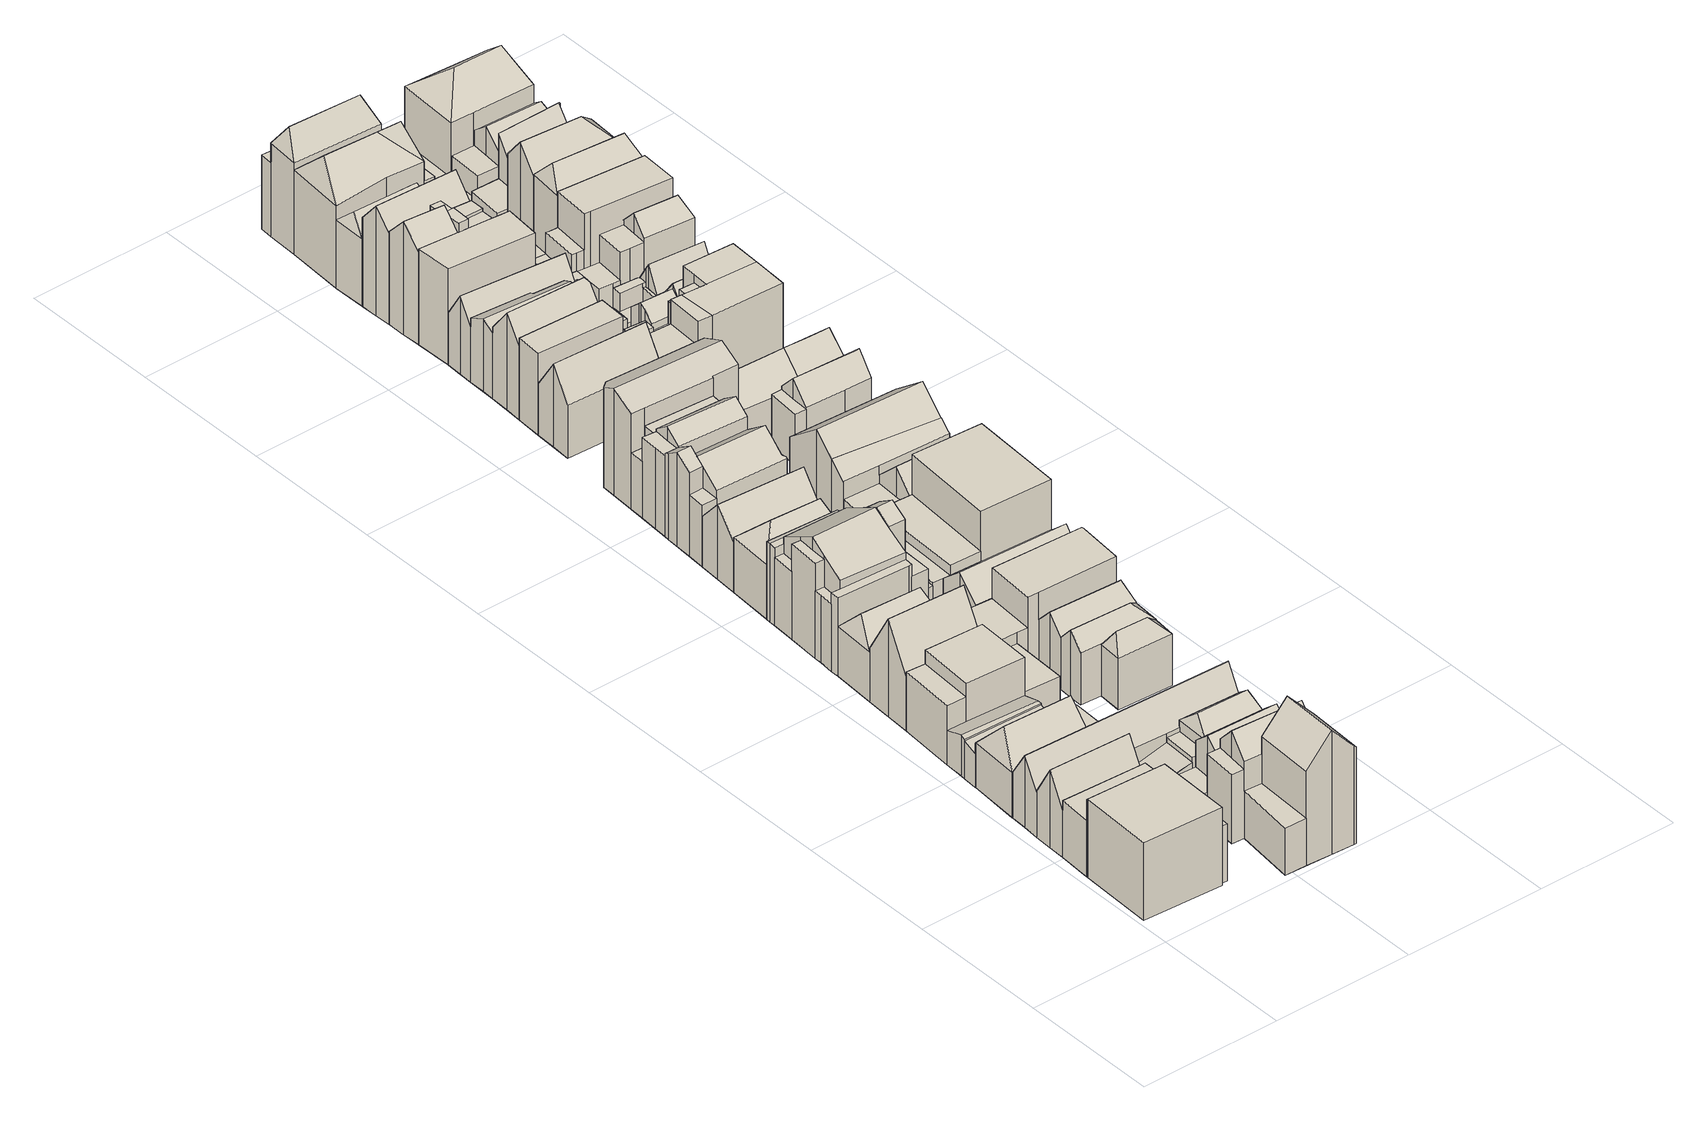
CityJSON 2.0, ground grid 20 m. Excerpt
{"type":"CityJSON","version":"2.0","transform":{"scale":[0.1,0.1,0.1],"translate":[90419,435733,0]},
"CityObjects":{
"building1":{"type":"Building","attributes":{"TerrainHeight":1.64,"bron_tex":"UltraCAM-X 10cm juni 2008","voll_tex":"complete","bron_geo":"Lidar 15-30 punten - nov. 2008","status":"1"},"geometry":[{"type":"MultiSurface","lod":"2","boundaries":[[[0,1,2,3,4]],[[5,6,7,8,9]],[[0,4,5,9]],[[4,3,10,11]],[[3,2,12,13]],[[2,1,14,15]],[[1,0,9,8]]]}]},
"building2":{"type":"Building","attributes":{"TerrainHeight":1.59,"bron_tex":"UltraCAM-X 10cm juni 2008","voll_tex":"complete","bron_geo":"Lidar 15-30 punten - nov. 2008","status":"1"},"geometry":[{"type":"MultiSurface","lod":"2","boundaries":[[[16,17,18,19,20,21]],[[22,23,24,1,25]],[[14,26,27,28,29,30,15]],[[9,8,7,31,32,33,34,35,36,37,38,39,40]],[[25,1,8,41]],[[1,24,26,14]],[[24,23,36,35]],[[23,22,37,36]],[[15,42,12]],[[27,26,35,34]],[[16,21,40,39]],[[21,20,9,40]],[[20,19,41,9]],[[19,18,22,25]],[[18,17,38,37]],[[17,16,39,38]]]}]},
"building3":{"type":"Building","attributes":{"TerrainHeight":1.79,"bron_tex":"UltraCAM-X 10cm juni 2008","voll_tex":"complete","bron_geo":"Lidar 15-30 punten - nov. 2008","status":"1"},"geometry":[{"type":"MultiSurface","lod":"2","boundaries":[[[43,44,45,46]],[[47,48,49,50]],[[51,52,53,54,55]],[[56,52,51]],[[56,57,53,52]],[[58,59,60,61,62,63,64]],[[43,46,62,65]],[[45,44,64,63]],[[50,49,58,64]],[[49,48,59,58]],[[48,47,66,59]],[[51,55,65,61]],[[55,54,44,43]],[[54,53,67,50]],[[56,51,61,60]],[[53,57,47,67]],[[57,56,60,66]]]}]},
"building4":{"type":"Building","attributes":{"TerrainHeight":1.6,"bron_tex":"UltraCAM-X 10cm juni 2008","voll_tex":"complete","bron_geo":"Lidar 15-30 punten - nov. 2008","status":"1"},"geometry":[{"type":"MultiSurface","lod":"2","boundaries":[[[13,12,68,69,70]],[[6,71,72,31,7]],[[68,42,30]]]}]},
"building5":{"type":"Building","attributes":{"TerrainHeight":1.63,"bron_tex":"UltraCAM-X 10cm juni 2008","voll_tex":"complete","bron_geo":"Lidar 15-30 punten - nov. 2008","status":"1"},"geometry":[{"type":"MultiSurface","lod":"2","boundaries":[[[73,74,75,76,56,77]],[[78,79,80,81,74,73]],[[11,10,82,83]],[[83,82,84,85]],[[59,86,87,72,71,6,5,88,60]],[[73,77,88,89]],[[77,56,60,88]],[[56,76,59,60]],[[76,75,86,59]],[[75,74,90,86]],[[78,73,89,91]],[[74,81,87,90]],[[81,80,72,87]],[[80,79,70,69]],[[11,83,92,5]],[[82,10,13,93]],[[83,85,91,92]],[[85,84,79,78]],[[84,82,93,70]]]}]},
"building6":{"type":"Building","attributes":{"TerrainHeight":1.63,"bron_tex":"UltraCAM-X 10cm juni 2008","voll_tex":"complete","bron_geo":"Lidar 15-30 punten - nov. 2008","status":"1"},"geometry":[{"type":"MultiSurface","lod":"2","boundaries":[[[94,95,96,97,98]],[[99,100,95,94]],[[101,102,103,104,105]],[[106,107,108,109]],[[110,111,112,113,114]],[[115,116,117,63,62,118,119]],[[94,98,120,121]],[[96,95,122,117]],[[99,94,121,62]],[[95,100,63,122]],[[100,99,46,45]],[[110,114,108,107]],[[114,113,123,124]],[[113,112,125,123]],[[112,111,101,105]],[[111,110,97,96]],[[105,104,119,125]],[[103,102,116,115]],[[102,101,117,116]],[[106,109,118,120]],[[109,108,124,118]],[[107,106,98,97]]]}]},
"building7":{"type":"Building","attributes":{"TerrainHeight":1.61,"bron_tex":"UltraCAM-X 10cm juni 2008","voll_tex":"complete","bron_geo":"Lidar 15-30 punten - nov. 2008","status":"1"},"geometry":[{"type":"MultiSurface","lod":"2","boundaries":[[[126,127,128,129,130]],[[130,129,131,132]],[[133,134,135,136]],[[137,138,139,140]],[[141,142,143,144]],[[142,145,146,147,143]],[[33,148,149,150,151,152,153,154,34]],[[126,130,155,138]],[[129,128,149,156]],[[127,126,136,135]],[[130,132,139,155]],[[132,131,157,158]],[[131,129,156,148]],[[133,136,153,152]],[[134,133,152,159]],[[137,140,34,154]],[[140,139,28,27]],[[138,137,154,153]],[[141,144,135,134]],[[144,143,160,127]],[[142,141,159,161]],[[143,147,128,160]],[[147,146,150,149]],[[146,145,151,150]],[[145,142,161,151]]]}]},
"building8":{"type":"Building","attributes":{"TerrainHeight":1.78,"bron_tex":"UltraCAM-X 10cm juni 2008","voll_tex":"complete","bron_geo":"Lidar 15-30 punten - nov. 2008","status":"1"},"geometry":[{"type":"MultiSurface","lod":"2","boundaries":[[[162,163,164,165]],[[162,165,166]],[[164,163,167]],[[166,165,164,167,168]],[[169,170,171,172,173]],[[162,166,169,173]],[[167,163,172,171]]]}]},
"building9":{"type":"Building","attributes":{"TerrainHeight":1.5,"bron_tex":"UltraCAM-X 10cm juni 2008","voll_tex":"complete","bron_geo":"Lidar 15-30 punten - nov. 2008","status":"1"},"geometry":[{"type":"MultiSurface","lod":"2","boundaries":[[[174,175,176,177]],[[175,178,179,180,181,176]],[[182,183,184,185,186,187,163]],[[173,172,188,189,190,115,119,118]],[[163,187,188,172]],[[187,186,189,188]],[[185,184,115,190]],[[184,183,104,103]],[[183,182,125,119]],[[175,174,173,191]],[[174,177,163,162]],[[177,176,192,163]],[[178,175,191,118]],[[176,181,182,192]],[[181,180,123,125]],[[180,179,124,123]],[[179,178,118,124]]]}]},
"building10":{"type":"Building","attributes":{"TerrainHeight":1.68,"bron_tex":"UltraCAM-X 10cm juni 2008","voll_tex":"complete","bron_geo":"Lidar 15-30 punten - nov. 2008","status":"1"},"geometry":[{"type":"MultiSurface","lod":"2","boundaries":[[[193,158,157,194]],[[195,193,194,196,197]],[[32,198,148,33]],[[158,193,199,28]],[[194,157,148,200]],[[193,195,29,199]],[[195,197,201,32]],[[197,196,198,201]],[[196,194,200,198]]]}]},
"building11":{"type":"Building","attributes":{"TerrainHeight":1.63,"bron_tex":"UltraCAM-X 10cm juni 2008","voll_tex":"complete","bron_geo":"Lidar 15-30 punten - nov. 2008","status":"1"},"geometry":[{"type":"MultiSurface","lod":"2","boundaries":[[[202,203,204]],[[204,203,205,206]],[[205,207,206]],[[202,207,205,203]],[[208,209,210,211,212]],[[72,87,198,32,31]],[[208,212,69,68]],[[212,211,213,72]],[[210,209,32,201]],[[209,208,30,29]],[[202,204,211,210]],[[204,206,87,213]],[[206,207,198,87]],[[207,202,201,198]]]}]},
"building12":{"type":"Building","attributes":{"TerrainHeight":1.69,"bron_tex":"UltraCAM-X 10cm juni 2008","voll_tex":"complete","bron_geo":"Lidar 15-30 punten - nov. 2008","status":"1"},"geometry":[{"type":"MultiSurface","lod":"2","boundaries":[[[214,215,216,217]],[[218,219,220,221,222,223,224]],[[225,226,227,228,229]],[[230,231,232,233,234]],[[235,236,237,238,239,240]],[[241,242,243,244,245]],[[246,247,241,245]],[[248,249,250,251,252,253]],[[254,255,256,257]],[[258,259,260,261,262,263]],[[264,265,255,254]],[[262,261,266,267,268,269]],[[270,271,272,273]],[[274,275,171,170,169,276,277]],[[215,214,278,279]],[[223,222,277,280]],[[222,221,281,277]],[[221,220,282,281]],[[220,219,239,238]],[[225,229,283,284]],[[229,228,285,283]],[[232,231,235,240]],[[231,230,171,286]],[[238,237,274,282]],[[236,235,286,275]],[[248,253,284,169]],[[253,252,226,225]],[[251,250,230,234]],[[250,249,168,167]],[[249,248,166,168]],[[242,241,287,278]],[[245,244,224,288]],[[243,242,214,217]],[[241,247,276,287]],[[247,246,280,276]],[[246,245,288,223]],[[254,261,289]],[[257,256,219,218]],[[256,255,290,239]],[[258,263,227,226]],[[263,262,291,272]],[[260,259,234,233]],[[259,258,252,251]],[[264,254,289,260]],[[255,265,240,290]],[[265,264,233,232]],[[262,269,273,291]],[[269,268,217,216]],[[268,267,244,243]],[[267,266,218,224]],[[266,261,292,257]],[[271,270,279,285]],[[270,273,216,215]],[[272,271,228,227]]]}]},
"building13":{"type":"Building","attributes":{"TerrainHeight":1.61,"bron_tex":"UltraCAM-X 10cm juni 2008","voll_tex":"complete","bron_geo":"Lidar 15-30 punten - nov. 2008","status":"1"},"geometry":[{"type":"MultiSurface","lod":"2","boundaries":[[[293,294,295]],[[296,297,293,295]],[[298,297,296]],[[298,299,300,294,293,297]],[[301,302,303,304,305,306,307,308]],[[309,310,274,277,276,311,312,313,314]],[[308,307,312,315]],[[307,306,313,312]],[[306,305,314,313]],[[302,301,281,274]],[[295,294,301,308]],[[296,295,315,311]],[[298,296,311,276]],[[294,300,277,281]],[[300,299,280,277]],[[299,298,276,280]]]}]},
"building14":{"type":"Building","attributes":{"TerrainHeight":1.7,"bron_tex":"UltraCAM-X 10cm juni 2008","voll_tex":"complete","bron_geo":"Lidar 15-30 punten - nov. 2008","status":"1"},"geometry":[{"type":"MultiSurface","lod":"2","boundaries":[[[316,317,318,319]],[[319,318,320,321]],[[322,323,312,311]],[[316,319,324,311]],[[318,317,312,325]],[[317,316,311,312]],[[319,321,322,324]],[[321,320,323,322]],[[320,318,325,323]]]}]},
"building15":{"type":"Building","attributes":{"TerrainHeight":1.5,"bron_tex":"UltraCAM-X 10cm juni 2008","voll_tex":"complete","bron_geo":"Lidar 15-30 punten - nov. 2008","status":"1"},"geometry":[{"type":"MultiSurface","lod":"2","boundaries":[[[326,327,328,329]],[[330,329,328,331]],[[328,327,331]],[[326,329,330]],[[332,333,334,335]],[[327,326,335,334]],[[331,327,334,333]],[[326,330,332,335]]]}]},
"building16":{"type":"Building","attributes":{"TerrainHeight":1.74,"bron_tex":"UltraCAM-X 10cm juni 2008","voll_tex":"complete","bron_geo":"Lidar 15-30 punten - nov. 2008","status":"1"},"geometry":[{"type":"MultiSurface","lod":"2","boundaries":[[[336,337,338,339]],[[340,341,342,343]],[[344,345,346,347]],[[348,349,350,351,352]],[[353,354,341,340]],[[355,356,357,358]],[[359,360,361,362]],[[363,364,365,366]],[[367,368,369,370,360,359,371]],[[366,365,372,373,374]],[[322,375,376,377,378,323]],[[336,339,379,322]],[[337,336,322,380]],[[355,358,375,381]],[[358,357,382,375]],[[359,383,384]],[[361,360,385,386]],[[363,366,387,379]],[[365,383,388]],[[364,363,339,338]],[[367,371,338,337]],[[371,359,384,364]],[[360,370,377,385]],[[370,369,378,377]],[[369,368,323,378]],[[368,367,380,323]],[[366,374,389,387]],[[374,373,390,389]],[[373,372,391,349]],[[372,365,388,362]],[[340,343,351,392]],[[343,342,345,344]],[[342,341,393,394]],[[344,347,357,356]],[[347,346,376,382]],[[346,345,394,376]],[[349,348,395,390]],[[348,352,381,395]],[[352,351,356,355]],[[350,391,362,396]],[[353,340,392,350]],[[341,354,386,393]],[[354,353,396,361]]]}]},
"building17":{"type":"Building","attributes":{"TerrainHeight":1.49,"bron_tex":"UltraCAM-X 10cm juni 2008","voll_tex":"complete","bron_geo":"Lidar 15-30 punten - nov. 2008","status":"1"},"geometry":[{"type":"MultiSurface","lod":"2","boundaries":[[[397,398,399,400]],[[398,401,402,399]],[[399,402,400]],[[403,404,405,406,407]],[[408,403,407,409]],[[407,406,409]],[[410,411,333,332,412]],[[398,397,410,413]],[[401,398,413,414]],[[402,401,408,409]],[[400,402,415,411]],[[404,403,416,412]],[[406,405,330,331]],[[405,404,412,332]],[[403,408,414,416]],[[409,406,333,415]]]}]},
"building18":{"type":"Building","attributes":{"TerrainHeight":1.47,"bron_tex":"UltraCAM-X 10cm juni 2008","voll_tex":"complete","bron_geo":"Lidar 15-30 punten - nov. 2008","status":"1"},"geometry":[{"type":"MultiSurface","lod":"2","boundaries":[[[417,418,419,420,421,422]],[[189,423,424,411,410,190]],[[417,422,186,185]],[[422,421,425,426]],[[421,420,424,423]],[[420,419,411,424]],[[419,418,397,400]],[[418,417,190,410]]]}]},
"building19":{"type":"Building","attributes":{"TerrainHeight":1.43,"bron_tex":"UltraCAM-X 10cm juni 2008","voll_tex":"complete","bron_geo":"Lidar 15-30 punten - nov. 2008","status":"1"},"geometry":[{"type":"MultiSurface","lod":"2","boundaries":[[[427,428,429,430]],[[431,432,433,434,435,436]],[[437,426,425,432,431]],[[275,438,439,440,423,189,188]],[[431,436,429,441]],[[436,435,438,442]],[[434,433,440,439]],[[433,432,443,440]],[[427,430,275,188]],[[430,429,442,275]],[[428,427,188,444]],[[437,431,441,428]],[[432,425,423,443]],[[426,437,444,189]]]}]},
"building20":{"type":"Building","attributes":{"TerrainHeight":1.63,"bron_tex":"UltraCAM-X 10cm juni 2008","voll_tex":"complete","bron_geo":"Lidar 15-30 punten - nov. 2008","status":"1"},"geometry":[{"type":"MultiSurface","lod":"2","boundaries":[[[445,446,447,448,449]],[[450,451,452,453,454,446,445]],[[375,455,456,457,458,459,376]],[[445,449,455,460]],[[449,448,456,455]],[[448,447,457,456]],[[447,461,462,463]],[[461,446,464,462]],[[450,445,460,375]],[[446,454,465,464]],[[454,453,459,458]],[[453,452,376,459]],[[452,451,382,376]],[[451,450,375,382]]]}]},
"building21":{"type":"Building","attributes":{"TerrainHeight":1.27,"bron_tex":"UltraCAM-X 10cm juni 2008","voll_tex":"complete","bron_geo":"Lidar 15-30 punten - nov. 2008","status":"1"},"geometry":[{"type":"MultiSurface","lod":"2","boundaries":[[[466,467,468,469]],[[470,471,472,473]],[[474,475,436,476,477,478]],[[479,439,438,275,274,310,480]],[[466,469,477,476]],[[469,468,480,481]],[[467,466,482,438]],[[470,473,468,467]],[[473,472,483,484]],[[472,471,439,479]],[[471,470,435,434]],[[475,474,237,236]],[[474,478,303,302]],[[478,477,481,310]],[[476,436,442,482]],[[436,475,275,442]]]}]},
"building22":{"type":"Building","attributes":{"TerrainHeight":1.64,"bron_tex":"UltraCAM-X 10cm juni 2008","voll_tex":"complete","bron_geo":"Lidar 15-30 punten - nov. 2008","status":"1"},"geometry":[{"type":"MultiSurface","lod":"2","boundaries":[[[485,486,487,488]],[[489,490,485,488]],[[491,492,493,494]],[[486,485,495,493]],[[488,496,497]],[[487,486,493,492]],[[485,490,494,495]],[[490,489,491,494]],[[489,488,497,498]]]}]},
"building23":{"type":"Building","attributes":{"TerrainHeight":1.45,"bron_tex":"UltraCAM-X 10cm juni 2008","voll_tex":"complete","bron_geo":"Lidar 15-30 punten - nov. 2008","status":"1"},"geometry":[{"type":"MultiSurface","lod":"2","boundaries":[[[499,500,501,502]],[[484,483,500,499]],[[500,483,501]],[[503,504,505,506,507,508,509]],[[510,511,512,513]],[[514,479,480,310,309,314,515,516]],[[510,513,304,303]],[[511,510,310,480]],[[499,502,512,517]],[[484,499,517,511]],[[501,483,479,518]],[[503,509,515,314]],[[508,519,509]],[[508,507,514,516]],[[507,506,518,514]],[[506,505,502,501]],[[505,504,513,512]],[[504,503,305,304]]]}]},
"building24":{"type":"Building","attributes":{"TerrainHeight":1.74,"bron_tex":"UltraCAM-X 10cm juni 2008","voll_tex":"complete","bron_geo":"Lidar 15-30 punten - nov. 2008","status":"1"},"geometry":[{"type":"MultiSurface","lod":"2","boundaries":[[[520,521,522,523,524]],[[523,522,525]],[[524,523,525,526,527]],[[528,529,530,531]],[[532,533,534,535,536,537,538]],[[520,524,539,538]],[[522,521,528,531]],[[521,520,538,540]],[[525,522,535,534]],[[524,527,532,539]],[[527,526,541,542]],[[526,525,534,533]],[[531,530,536,535]],[[530,529,543,544]],[[529,528,540,537]]]}]},
"building25":{"type":"Building","attributes":{"TerrainHeight":1.71,"bron_tex":"UltraCAM-X 10cm juni 2008","voll_tex":"complete","bron_geo":"Lidar 15-30 punten - nov. 2008","status":"1"},"geometry":[{"type":"MultiSurface","lod":"2","boundaries":[[[545,546,547,548]],[[549,550,551,552,553,554]],[[550,542,541,555,556,551]],[[557,558,559,560,561,562,533,532]],[[550,549,557,563]],[[549,554,564,565]],[[554,553,566,564]],[[553,552,567,559]],[[552,551,568,548]],[[542,550,563,532]],[[551,556,545,568]],[[556,555,562,569]],[[555,541,533,562]],[[548,547,560,567]],[[547,546,561,560]],[[546,545,569,561]]]}]},
"building26":{"type":"Building","attributes":{"TerrainHeight":1.65,"bron_tex":"UltraCAM-X 10cm juni 2008","voll_tex":"complete","bron_geo":"Lidar 15-30 punten - nov. 2008","status":"1"},"geometry":[{"type":"MultiSurface","lod":"2","boundaries":[[[570,571,572,573,574,575,576,577,578,579,580]],[[581,582,583,584,585]],[[586,587,588,491,494,538,537,589,590]],[[581,585,538,494]],[[585,584,540,538]],[[584,583,591,540]],[[583,582,570,580]],[[582,581,494,592]],[[580,579,537,591]],[[576,575,593,586]],[[575,574,587,593]],[[573,572,594,588]],[[572,571,491,594]],[[571,570,592,491]]]}]},
"building27":{"type":"Building","attributes":{"TerrainHeight":1.54,"bron_tex":"UltraCAM-X 10cm juni 2008","voll_tex":"complete","bron_geo":"Lidar 15-30 punten - nov. 2008","status":"1"},"geometry":[{"type":"MultiSurface","lod":"2","boundaries":[[[595,509,519,596]],[[597,595,596,598]],[[599,516,515,600]],[[509,595,601,515]],[[596,519,516,602]],[[595,597,600,601]],[[597,598,599,600]],[[598,596,602,599]]]}]},
"building28":{"type":"Building","attributes":{"TerrainHeight":1.67,"bron_tex":"UltraCAM-X 10cm juni 2008","voll_tex":"complete","bron_geo":"Lidar 15-30 punten - nov. 2008","status":"1"},"geometry":[{"type":"MultiSurface","lod":"2","boundaries":[[[603,604,605,606,607,608,609]],[[565,564,566,610,604,603]],[[611,612,613,560,559,558,557,614]],[[603,609,614,615]],[[609,608,611,614]],[[608,607,616,611]],[[607,606,612,616]],[[606,605,617,618]],[[605,604,619,613]],[[565,603,615,557]],[[604,610,560,619]],[[610,566,559,560]]]}]},
"building29":{"type":"Building","attributes":{"TerrainHeight":1.27,"bron_tex":"UltraCAM-X 10cm juni 2008","voll_tex":"complete","bron_geo":"Lidar 15-30 punten - nov. 2008","status":"1"},"geometry":[{"type":"MultiSurface","lod":"2","boundaries":[[[620,621,622,623,624]],[[625,626,627,628,629,630]],[[631,612,611,632,633]],[[624,623,633,634]],[[623,622,631,633]],[[622,621,635,636]],[[621,620,616,612]],[[626,625,637,632]],[[625,630,638,637]],[[630,629,634,638]],[[629,628,620,624]],[[628,627,611,616]],[[627,626,632,611]]]}]},
"building30":{"type":"Building","attributes":{"TerrainHeight":1.29,"bron_tex":"UltraCAM-X 10cm juni 2008","voll_tex":"complete","bron_geo":"Lidar 15-30 punten - nov. 2008","status":"1"},"geometry":[{"type":"MultiSurface","lod":"2","boundaries":[[[639,640,641,642]],[[643,644,645,646,647]],[[648,649,650,651,652]],[[653,654,655,656]],[[657,653,656,658,659]],[[660,661,662,663]],[[664,665,666,667]],[[668,669,633,632]],[[670,642,659]],[[642,641,671,672]],[[641,640,643,647]],[[647,646,673,671]],[[646,645,674,673]],[[645,644,675,667]],[[644,643,652,651]],[[651,650,664,675]],[[650,649,637,638]],[[649,648,676,637]],[[656,677,678]],[[655,654,632,679]],[[654,653,680,632]],[[657,659,672,668]],[[670,658,639]],[[658,656,678,663]],[[653,657,668,680]],[[660,677,655]],[[663,662,640,639]],[[662,661,648,652]],[[661,660,679,676]],[[667,666,669,674]],[[666,665,633,669]],[[665,664,638,633]]]}]},
"building31":{"type":"Building","attributes":{"TerrainHeight":1.52,"bron_tex":"UltraCAM-X 10cm juni 2008","voll_tex":"complete","bron_geo":"Lidar 15-30 punten - nov. 2008","status":"1"},"geometry":[{"type":"MultiSurface","lod":"2","boundaries":[[[462,681,682,463]],[[465,683,684,685,681,462]],[[457,686,687,688,458]],[[463,682,686,457]],[[685,684,689,687]],[[684,683,688,689]],[[683,465,458,688]]]}]},
"building32":{"type":"Building","attributes":{"TerrainHeight":1.53,"bron_tex":"UltraCAM-X 10cm juni 2008","voll_tex":"complete","bron_geo":"Lidar 15-30 punten - nov. 2008","status":"1"},"geometry":[{"type":"MultiSurface","lod":"2","boundaries":[[[496,690,691,498]],[[692,693,694,695]],[[588,696,492,491]],[[498,691,594,491]],[[690,496,492,697]],[[692,695,691,690]],[[695,694,588,594]],[[693,692,697,696]]]}]},
"building33":{"type":"Building","attributes":{"TerrainHeight":1.29,"bron_tex":"UltraCAM-X 10cm juni 2008","voll_tex":"complete","bron_geo":"Lidar 15-30 punten - nov. 2008","status":"1"},"geometry":[{"type":"MultiSurface","lod":"2","boundaries":[[[698,699,700,701]],[[702,703,704,705,706]],[[707,708,702,706]],[[709,710,669,668]],[[701,700,710,711]],[[700,699,669,710]],[[699,698,674,669]],[[706,705,698,712]],[[705,704,673,674]],[[704,703,668,673]],[[703,702,713,668]],[[708,707,711,709]],[[707,706,712,701]],[[702,708,709,713]]]}]},
"building34":{"type":"Building","attributes":{"TerrainHeight":1.53,"bron_tex":"UltraCAM-X 10cm juni 2008","voll_tex":"complete","bron_geo":"Lidar 15-30 punten - nov. 2008","status":"1"},"geometry":[{"type":"MultiSurface","lod":"2","boundaries":[[[714,715,716,717]],[[718,719,720,721]],[[722,723,724,725,726]],[[727,728,729,730,731]],[[727,732,728]],[[732,733,729,728]],[[729,733,730]],[[734,735,736,737,738,710,709]],[[714,717,736,739]],[[717,716,737,736]],[[716,715,738,737]],[[721,720,739,740]],[[720,719,715,714]],[[719,718,726,725]],[[725,724,710,738]],[[724,723,711,710]],[[723,722,741,711]],[[731,730,740,735]],[[732,727,734,709]],[[733,732,709,741]],[[730,742,718,721]],[[742,733,722,726]]]}]},
"building35":{"type":"Building","attributes":{"TerrainHeight":1.52,"bron_tex":"UltraCAM-X 10cm juni 2008","voll_tex":"complete","bron_geo":"Lidar 15-30 punten - nov. 2008","status":"1"},"geometry":[{"type":"MultiSurface","lod":"2","boundaries":[[[743,744,745,746,747]],[[747,746,748,749,750,751,752]],[[753,754,755,756]],[[757,758,759,688,687,760]],[[753,756,688,759]],[[756,755,689,688]],[[754,753,759,761]],[[743,747,762,754]],[[746,745,758,763]],[[745,744,764,758]],[[744,743,761,764]],[[747,752,755,762]],[[752,751,687,689]],[[751,750,765,687]],[[750,749,760,765]],[[749,748,757,760]],[[748,746,763,757]]]}]},
"building36":{"type":"Building","attributes":{"TerrainHeight":1.76,"bron_tex":"UltraCAM-X 10cm juni 2008","voll_tex":"complete","bron_geo":"Lidar 15-30 punten - nov. 2008","status":"1"},"geometry":[{"type":"MultiSurface","lod":"2","boundaries":[[[543,766,767,768,544]],[[536,769,590,589,537]],[[544,768,769,536]],[[767,766,578,577]],[[766,543,579,578]]]}]},
"building37":{"type":"Building","attributes":{"TerrainHeight":1.36,"bron_tex":"UltraCAM-X 10cm juni 2008","voll_tex":"complete","bron_geo":"Lidar 15-30 punten - nov. 2008","status":"1"},"geometry":[{"type":"MultiSurface","lod":"2","boundaries":[[[770,771,772,773,774]],[[775,776,777,778,779]],[[770,774,777,776]],[[774,773,778,777]],[[773,772,779,778]],[[772,771,780,781]],[[771,770,776,775]]]}]},
"building38":{"type":"Building","attributes":{"TerrainHeight":1.42,"bron_tex":"UltraCAM-X 10cm juni 2008","voll_tex":"complete","bron_geo":"Lidar 15-30 punten - nov. 2008","status":"1"},"geometry":[{"type":"MultiSurface","lod":"2","boundaries":[[[617,782,783,784,785,618]],[[612,786,787,788,789,613]],[[618,785,786,612]],[[784,783,788,787]],[[783,782,789,788]],[[782,617,613,789]]]}]},
"building39":{"type":"Building","attributes":{"TerrainHeight":1.52,"bron_tex":"UltraCAM-X 10cm juni 2008","voll_tex":"complete","bron_geo":"Lidar 15-30 punten - nov. 2008","status":"1"},"geometry":[{"type":"MultiSurface","lod":"2","boundaries":[[[682,681,790,791,792]],[[681,685,793,790]],[[794,760,687,686]],[[682,792,795,686]],[[792,791,794,795]],[[791,790,796,794]],[[790,793,760,796]],[[793,685,687,760]]]}]},
"building40":{"type":"Building","attributes":{"TerrainHeight":1.52,"bron_tex":"UltraCAM-X 10cm juni 2008","voll_tex":"complete","bron_geo":"Lidar 15-30 punten - nov. 2008","status":"1"},"geometry":[{"type":"MultiSurface","lod":"2","boundaries":[[[797,798,799,800]],[[801,802,803]],[[804,805,806]],[[804,807,802,801,805]],[[808,806,805,801,803]],[[809,810,811,812,813]],[[814,815,816,817,818,819,820]],[[821,822,823,824,825,826,736,735,734,827]],[[800,799,810,809]],[[799,798,814,820]],[[798,797,739,736]],[[803,802,797,800]],[[804,806,827,734]],[[802,807,735,739]],[[807,804,727,731]],[[806,808,828,827]],[[808,803,809,813]],[[813,812,829,830]],[[812,811,831,832]],[[811,810,820,819]],[[815,814,736,826]]]}]},
"building41":{"type":"Building","attributes":{"TerrainHeight":1.76,"bron_tex":"UltraCAM-X 10cm juni 2008","voll_tex":"complete","bron_geo":"Lidar 15-30 punten - nov. 2008","status":"1"},"geometry":[{"type":"MultiSurface","lod":"2","boundaries":[[[833,834,835,836]],[[837,838,839,840,841]],[[839,842,840]],[[843,842,839,838]],[[829,844,845,846,830]],[[843,838,837]],[[847,848,849,850,851]],[[852,821,827,853]],[[833,836,853,854]],[[836,835,855,853]],[[837,841,834,833]],[[841,840,848,847]],[[840,842,830,846]],[[842,843,827,828]],[[845,844,852,856]],[[844,829,832,857]],[[843,837,854,827]],[[847,851,835,834]],[[851,850,858,855]],[[850,849,856,858]],[[849,848,846,845]]]}]},
"building42":{"type":"Building","attributes":{"TerrainHeight":1.47,"bron_tex":"UltraCAM-X 10cm juni 2008","voll_tex":"complete","bron_geo":"Lidar 15-30 punten - nov. 2008","status":"1"},"geometry":[{"type":"MultiSurface","lod":"2","boundaries":[[[859,860,861,862]],[[863,864,865,866]],[[859,862,863,866]],[[862,861,867,868]]]}]},
"building43":{"type":"Building","attributes":{"TerrainHeight":1.36,"bron_tex":"UltraCAM-X 10cm juni 2008","voll_tex":"complete","bron_geo":"Lidar 15-30 punten - nov. 2008","status":"1"},"geometry":[{"type":"MultiSurface","lod":"2","boundaries":[[[780,868,867,869,870,781]],[[871,872,864,863,775,779]],[[781,870,871,779]],[[868,780,775,863]]]}]},
"building44":{"type":"Building","attributes":{"TerrainHeight":1.52,"bron_tex":"UltraCAM-X 10cm juni 2008","voll_tex":"complete","bron_geo":"Lidar 15-30 punten - nov. 2008","status":"1"},"geometry":[{"type":"MultiSurface","lod":"2","boundaries":[[[694,693,873,874,875]],[[876,877,696,588,587]],[[694,875,574,573]],[[875,878,879,880]],[[874,873,877,876]],[[873,693,696,877]]]}]},
"building45":{"type":"Building","attributes":{"TerrainHeight":1.56,"bron_tex":"UltraCAM-X 10cm juni 2008","voll_tex":"complete","bron_geo":"Lidar 15-30 punten - nov. 2008","status":"1"},"geometry":[{"type":"MultiSurface","lod":"2","boundaries":[[[881,882,883,884]],[[885,880,879,886]],[[878,874,887,888,889]],[[586,890,876,587]],[[882,881,586,593]],[[881,884,891,586]],[[880,885,593,587]],[[885,886,883,882]],[[878,889,886,879]],[[889,888,884,883]],[[888,887,890,891]],[[887,874,876,890]]]}]},
"building46":{"type":"Building","attributes":{"TerrainHeight":1.45,"bron_tex":"UltraCAM-X 10cm juni 2008","voll_tex":"complete","bron_geo":"Lidar 15-30 punten - nov. 2008","status":"1"},"geometry":[{"type":"MultiSurface","lod":"2","boundaries":[[[892,893,894,895,861,896,859]],[[897,898,899,893,892,900]],[[901,902,903,904]],[[905,906,902,901]],[[864,907,890,586,590,769,866,865]],[[892,859,866,908]],[[896,860,859]],[[896,861,860]],[[861,895,909,864]],[[895,894,910,909]],[[894,911,904]],[[897,900,768,767]],[[900,892,908,769]],[[912,899,905]],[[899,898,586,891]],[[898,897,577,576]],[[901,911,893]],[[904,903,907,910]],[[903,902,913,907]],[[912,901,893]],[[902,906,890,913]],[[906,905,891,890]]]}]},
"building47":{"type":"Building","attributes":{"TerrainHeight":1.34,"bron_tex":"UltraCAM-X 10cm juni 2008","voll_tex":"complete","bron_geo":"Lidar 15-30 punten - nov. 2008","status":"1"},"geometry":[{"type":"MultiSurface","lod":"2","boundaries":[[[895,914,915,916,917]],[[917,916,918,919,920]],[[921,922,923,924]],[[925,926,927,928,929,930]],[[931,932,933,907,864,872,871]],[[921,924,869,867]],[[922,921,864,909]],[[925,930,931,871]],[[930,929,934,931]],[[929,928,935,934]],[[928,936,920]],[[927,926,924,923]],[[926,925,870,869]],[[895,917,937,922]],[[916,915,933,938]],[[915,914,907,933]],[[914,895,909,907]],[[939,936,927]],[[917,939,923,937]],[[920,919,940,935]],[[919,918,932,940]],[[918,916,938,932]]]}]},
"building48":{"type":"Building","attributes":{"TerrainHeight":1.08,"bron_tex":"UltraCAM-X 10cm juni 2008","voll_tex":"complete","bron_geo":"Lidar 15-30 punten - nov. 2008","status":"1"},"geometry":[{"type":"MultiSurface","lod":"2","boundaries":[[[941,942,943,944,945]],[[946,947,948,949,950,951]],[[636,635,952,953,954]],[[955,956,957,786,612,631,958,959]],[[941,945,949,948]],[[945,944,955,960]],[[944,943,956,955]],[[943,942,957,956]],[[942,941,961,957]],[[946,951,953,952]],[[951,950,959,962]],[[950,949,960,959]],[[948,947,786,961]],[[947,946,963,786]],[[636,954,958,631]],[[954,953,962,958]],[[952,635,612,963]]]}]},
"building49":{"type":"Building","attributes":{"TerrainHeight":1.23,"bron_tex":"UltraCAM-X 10cm juni 2008","voll_tex":"complete","bron_geo":"Lidar 15-30 punten - nov. 2008","status":"1"},"geometry":[{"type":"MultiSurface","lod":"2","boundaries":[[[964,965,966]],[[967,964,966,968]],[[969,965,964,967]],[[970,971,972,973,974]],[[975,976,977,978,979,785,784]],[[956,932,931,980,787,786,957]],[[966,965,932,956]],[[967,968,973,981]],[[968,966,956,982]],[[969,967,981,972]],[[965,969,940,932]],[[975,784,787,980]],[[785,979,957,786]],[[979,978,983,957]],[[977,976,931,984]],[[976,975,980,931]],[[970,974,978,977]],[[974,973,982,983]],[[972,971,934,940]],[[971,970,984,934]]]}]},
"building50":{"type":"Building","attributes":{"TerrainHeight":1.01,"bron_tex":"UltraCAM-X 10cm juni 2008","voll_tex":"complete","bron_geo":"Lidar 15-30 punten - nov. 2008","status":"1"},"geometry":[{"type":"MultiSurface","lod":"2","boundaries":[[[985,986,987,988,989,990,991]],[[992,993,994,995]],[[996,997,995,994]],[[996,994,993]],[[995,997,992]],[[998,999,1000,955,959,958]],[[985,991,998,958]],[[990,989,1001,999]],[[988,987,959,960]],[[987,986,962,959]],[[986,985,958,962]],[[993,992,1000,1001]],[[997,996,960,955]],[[996,993,989,988]],[[992,997,955,1000]]]}]},
"building51":{"type":"Building","attributes":{"TerrainHeight":1,"bron_tex":"UltraCAM-X 10cm juni 2008","voll_tex":"complete","bron_geo":"Lidar 15-30 punten - nov. 2008","status":"1"},"geometry":[{"type":"MultiSurface","lod":"2","boundaries":[[[1002,1003,1004,1005,1006,1007]],[[1008,1009,1010,1011,1012,1013]],[[1009,1014,1010]],[[1015,1014,1009,1008]],[[1016,1017,1000,999,998,1018]],[[1002,1007,1018,998]],[[1007,1006,1016,1018]],[[1006,1005,1019,1016]],[[1004,1003,999,1001]],[[1003,1002,991,990]],[[1008,1013,1005,1020]],[[1013,1012,1021,1019]],[[1012,1011,1022,1021]],[[1011,1010,1017,1022]],[[1010,1014,1000,1017]],[[1015,1008,1020,1004]],[[1014,1015,1001,1000]]]}]},
"building52":{"type":"Building","attributes":{"TerrainHeight":1.22,"bron_tex":"UltraCAM-X 10cm juni 2008","voll_tex":"complete","bron_geo":"Lidar 15-30 punten - nov. 2008","status":"1"},"geometry":[{"type":"MultiSurface","lod":"2","boundaries":[[[1023,1024,1025,1026,1027,1028]],[[1029,1030,1031,1032,1033,1034]],[[825,1035,1036,1037,1017,1016,826]],[[1038,1028,1032]],[[1028,1027,1035,1039]],[[1027,1026,1036,1035]],[[1026,1025,1037,1036]],[[1025,1024,1017,1037]],[[1024,1023,1022,1017]],[[1029,1034,826,1016]],[[1034,1033,816,815]],[[1033,1032,1039,825]],[[1038,1031,1023]],[[1031,1030,1019,1022]],[[1030,1029,1016,1019]]]}]},
"building53":{"type":"Building","attributes":{"TerrainHeight":1.37,"bron_tex":"UltraCAM-X 10cm juni 2008","voll_tex":"complete","bron_geo":"Lidar 15-30 punten - nov. 2008","status":"1"},"geometry":[{"type":"MultiSurface","lod":"2","boundaries":[[[831,1040,1041,1042,1043,857,832]],[[1044,1045,1046,1047]],[[1048,1049,1050,1047,1046]],[[1047,1050,1044]],[[1048,1046,1045]],[[1051,1052,824,823,822,821,852,1053]],[[1043,1042,1054,1053]],[[1041,1040,818,817]],[[1040,831,819,818]],[[1045,1044,1051,1054]],[[1050,1049,1055,1052]],[[1049,1048,824,1055]],[[1044,1050,1052,1051]],[[1048,1045,1042,1041]]]}]},
"building54":{"type":"Building","attributes":{"TerrainHeight":1.38,"bron_tex":"UltraCAM-X 10cm juni 2008","voll_tex":"complete","bron_geo":"Lidar 15-30 punten - nov. 2008","status":"1"},"geometry":[{"type":"MultiSurface","lod":"2","boundaries":[[[1056,1057,1058]],[[1059,1057,1056,1060]],[[1060,1056,1058,1061]],[[1062,1063,1064,1065]],[[824,1052,1035,825]],[[1058,1057,1035,1052]],[[1059,1060,1066,1063]],[[1057,1059,1039,1035]],[[1060,1061,1064,1066]],[[1061,1058,1052,1055]],[[1062,1065,817,816]],[[1065,1064,1055,824]],[[1063,1062,825,1039]]]}]}
},
"vertices":[
[12,155,82],[134,150,82],[135,197,82],[131,197,82],[15,202,82],[15,202,0],[131,197,0],[135,197,0],[134,150,0],[12,155,0],[131,197,68],[15,202,68],[135,197,35],[131,197,33],[134,150,43],[135,197,43],
[8,48,112],[122,42,112],[122,46,112],[125,150,112],[12,155,112],[12,153,112],[122,46,82],[132,45,82],[137,149,82],[125,150,82],[137,149,43],[187,147,43],[206,146,43],[209,194,43],[204,194,43],[204,194,0],[209,194,0],[206,146,0],[187,147,0],[137,149,0],[132,45,0],[122,46,0],[122,42,0],[8,48,0],[12,153,0],[125,150,0],[168,196,43],
[25,372,49],[136,366,49],[138,388,56],[26,392,55],[134,295,53],[169,294,53],[172,364,53],[136,366,53],[25,371,65],[37,335,103],[135,331,103],[136,366,66],[25,372,63],[20,299,65],[134,295,65],[172,364,0],[169,294,0],[20,299,0],[25,371,0],[26,392,0],[138,388,0],[136,366,0],[25,372,0],[134,295,0],[135,331,53],
[204,194,52],[206,243,52],[133,246,33],[133,246,0],[206,243,0],
[19,275,104],[317,264,104],[319,288,65],[169,294,65],[20,297,68],[17,251,66],[133,246,65],[206,243,65],[314,239,65],[132,222,112],[16,226,112],[133,246,68],[17,251,68],[319,288,0],[314,239,0],[20,297,0],[19,275,0],[317,264,0],[17,251,0],[16,226,0],[132,222,33],
[27,399,59],[138,393,59],[140,420,50],[56,425,50],[28,426,50],[26,392,57],[138,388,58],[140,420,55],[191,417,55],[194,498,55],[169,499,55],[144,501,55],[28,426,85],[56,425,85],[61,505,85],[34,507,85],[56,425,105],[140,420,105],[144,501,105],[102,503,105],[61,505,105],[194,498,0],[191,417,0],[140,420,0],[34,507,0],[169,499,0],[28,426,0],[27,399,0],[138,393,0],[102,503,0],[61,505,0],[144,501,0],
[200,96,111],[225,94,111],[301,89,111],[303,115,139],[203,122,139],[306,143,109],[206,146,112],[190,10,68],[221,9,68],[225,94,68],[200,96,68],[182,97,99],[200,96,99],[206,146,99],[187,147,99],[221,9,136],[258,7,178],[262,92,178],[225,94,136],[290,5,142],[293,5,139],[301,89,134],[306,143,0],[301,89,0],[293,5,0],[290,5,0],[190,10,0],[200,96,0],[182,97,0],[203,122,99],[303,115,0],[306,143,81],[206,146,80],[221,9,0],[262,92,111],[258,7,0],
[38,577,72],[145,571,71],[136,603,104],[51,608,104],[42,639,72],[149,634,72],[145,634,72],[42,639,0],[145,634,0],[149,634,0],[145,571,0],[38,577,0],
[38,577,78],[36,542,141],[145,536,141],[145,571,79],[34,507,79],[61,505,79],[102,503,79],[144,501,79],[144,501,71],[169,499,71],[194,498,71],[209,497,71],[214,567,71],[175,570,71],[175,570,0],[214,567,0],[209,497,0],[36,542,0],[145,536,71],
[207,170,102],[308,166,102],[209,194,81],[310,190,81],[223,194,81],[310,190,0],[207,170,43],[308,166,0],[223,194,0],
[223,194,75],[231,218,96],[225,243,75],[305,215,96],[314,239,75],[310,190,75],[204,194,59],[209,194,59],[223,194,59],[225,243,59],[206,243,59],[225,243,0],
[49,762,98],[47,729,98],[60,728,98],[62,761,98],[151,723,100],[174,722,100],[175,771,100],[161,771,100],[153,772,100],[152,772,100],[152,756,100],[42,652,97],[55,651,97],[57,682,97],[44,683,97],[44,672,97],[149,634,96],[173,633,96],[174,676,96],[150,677,96],[150,646,96],[173,633,68],[180,633,68],[191,770,68],[175,771,68],[174,722,68],[174,676,68],[49,770,114],[49,762,112],[62,761,112],[152,756,112],[152,764,114],[152,772,112],[50,777,112],[42,639,113],[145,634,113],[149,634,113],[150,646,113],[55,651,113],[42,652,113],[151,700,157],[174,699,157],[174,722,142],[151,723,142],[55,651,125],[150,646,123],[150,677,141],[151,702,156],[58,704,156],[57,682,143],[150,677,142],[174,676,142],[151,723,144],[152,756,124],[62,761,122],[60,728,142],[47,729,137],[44,683,137],[57,682,137],[60,728,137],[191,770,0],[180,633,0],[50,777,0],[153,772,0],[49,762,0],[47,729,0],[152,772,0],[161,771,0],[175,771,0],[44,672,0],[42,652,0],[44,683,0],[173,633,0],[49,770,0],[152,764,100],[151,700,155],[174,699,68],[58,704,137],[151,702,155],
[153,804,110],[161,771,80],[165,835,79],[54,842,79],[82,808,110],[50,777,79],[152,772,80],[153,772,80],[161,771,44],[191,770,44],[205,769,44],[212,832,44],[211,832,44],[179,833,44],[177,834,44],[165,835,44],[212,832,0],[205,769,0],[54,842,0],[177,834,0],[179,833,0],[211,832,0],[165,835,0],
[54,842,72],[177,834,72],[179,865,108],[56,873,108],[181,897,71],[58,903,73],[58,903,0],[181,897,0],[56,873,0],[179,865,0],
[249,381,74],[327,377,74],[304,395,99],[259,397,99],[251,414,74],[330,410,74],[251,414,0],[330,410,0],[327,377,0],[249,381,0],
[58,903,89],[79,902,89],[80,928,89],[60,928,89],[84,997,137],[182,991,137],[183,1013,121],[86,1019,120],[86,1019,111],[183,1013,111],[185,1035,111],[87,1041,111],[64,994,116],[63,976,116],[83,975,116],[86,1019,116],[66,1021,116],[83,975,121],[181,969,121],[66,1021,81],[86,1019,81],[87,1041,81],[67,1042,81],[80,938,129],[179,934,129],[181,969,102],[82,975,100],[60,928,120],[80,928,120],[81,951,136],[61,952,136],[79,902,101],[181,897,101],[181,899,103],[177,902,105],[80,928,121],[82,975,120],[63,976,120],[62,968,125],[67,1042,0],[185,1035,0],[177,902,0],[181,899,0],[60,928,0],[79,902,0],[66,1021,0],[87,1041,0],[80,939,128],[80,938,127],[179,934,0],[181,969,0],[61,952,0],[81,951,119],[62,968,0],[63,976,0],[82,975,116],[84,997,116],[182,991,0],[183,1013,0],[64,994,0],[83,975,100],
[225,496,76],[224,475,99],[327,470,99],[337,490,76],[223,454,76],[333,449,76],[222,435,97],[221,416,75],[251,414,75],[330,410,75],[309,431,97],[223,454,75],[333,449,75],[225,496,0],[337,490,0],[221,416,0],[224,475,0],[223,454,0],[333,449,0],[222,435,0],
[209,497,115],[225,496,115],[337,490,117],[343,556,117],[343,559,117],[214,567,115],[343,559,0],[343,556,0],[343,559,70],[214,567,72],
[175,570,47],[191,569,47],[195,632,47],[180,633,47],[193,600,100],[348,593,100],[351,623,73],[352,625,72],[250,630,72],[195,632,72],[191,569,72],[250,630,0],[352,625,0],[351,623,0],[193,600,47],[195,632,0],[348,593,0],[191,569,0],
[69,1076,154],[225,1067,154],[227,1101,137],[85,1109,137],[70,1095,144],[67,1042,137],[87,1041,137],[185,1035,137],[185,1037,138],[223,1035,138],[70,1095,0],[85,1109,0],[227,1101,0],[223,1035,0],[185,1037,0],[69,1076,0],[225,1068,153],[225,1068,101],[227,1101,70],[225,1067,100],[223,1035,70],
[205,632,86],[250,630,86],[260,766,86],[211,769,86],[250,630,144],[352,625,144],[360,760,144],[260,766,144],[191,770,72],[180,633,72],[205,632,72],[211,769,72],[205,769,72],[360,760,0],[260,766,0],[211,769,0],[205,632,0],[360,760,75],[260,766,76],
[76,1192,120],[74,1165,76],[209,1159,76],[210,1186,120],[211,1212,78],[77,1221,75],[211,1212,0],[209,1159,0],[74,1165,0],[77,1221,0],[76,1192,0],[209,1159,77],[210,1186,77],[211,1212,77],
[262,797,108],[330,794,108],[366,825,76],[264,830,76],[211,832,90],[212,832,90],[264,830,90],[366,825,90],[366,827,92],[367,841,103],[213,855,109],[205,769,64],[260,766,64],[264,830,64],[212,832,64],[366,827,0],[213,855,0],[367,841,0],[262,797,64],[366,825,0],[367,841,102],
[79,1258,107],[197,1253,107],[198,1273,134],[193,1278,140],[81,1282,140],[201,1299,110],[197,1300,110],[82,1309,104],[197,1253,60],[233,1252,60],[234,1270,60],[198,1273,60],[82,1309,0],[197,1300,0],[201,1299,0],[198,1273,0],[234,1270,0],[233,1252,0],[79,1258,0],[81,1282,0],[197,1253,0],[197,1300,95],[82,1309,95],[233,1252,45],[234,1270,45],
[207,1316,50],[227,1314,50],[229,1329,50],[208,1331,50],[83,1350,93],[83,1328,104],[208,1319,104],[208,1331,98],[165,1335,98],[166,1342,94],[198,1316,103],[207,1316,103],[83,1350,0],[166,1342,0],[165,1335,0],[229,1329,0],[227,1314,0],[198,1316,0],[83,1328,0],[166,1342,79],[83,1350,80],[165,1335,68],[208,1331,0],[208,1319,50],[207,1316,0],
[198,1213,38],[211,1212,38],[267,1209,38],[282,1208,38],[296,1207,38],[297,1230,38],[299,1252,38],[275,1253,38],[275,1250,38],[233,1252,38],[200,1253,38],[77,1221,118],[198,1213,118],[200,1253,118],[197,1253,118],[79,1258,118],[299,1252,0],[296,1207,0],[282,1208,0],[275,1250,0],[275,1253,0],[200,1253,0],[198,1213,0],[297,1230,0],[267,1209,0],
[216,885,133],[370,878,133],[221,940,89],[374,931,90],[374,931,0],[221,940,0],[216,885,0],[370,878,0],
[84,1370,113],[231,1356,113],[232,1364,99],[233,1379,74],[207,1382,74],[85,1393,74],[85,1392,77],[229,1329,68],[85,1393,0],[233,1379,0],[232,1364,0],[85,1392,0],[84,1370,0],[207,1382,0],[232,1364,59],[233,1379,59],[231,1356,0],
[207,1382,67],[233,1379,67],[229,1433,67],[215,1434,67],[212,1434,67],[180,1437,138],[84,1445,138],[85,1393,138],[207,1382,138],[212,1434,138],[198,1435,138],[229,1433,0],[84,1445,0],[215,1434,0],[212,1434,0],[233,1379,54],[229,1433,54],[180,1437,0],[198,1435,0],
[140,1467,148],[155,1467,148],[155,1490,148],[140,1491,148],[155,1467,130],[198,1466,130],[198,1486,130],[167,1489,130],[155,1490,130],[154,1439,126],[180,1437,126],[198,1435,126],[198,1466,126],[155,1467,126],[83,1471,163],[84,1445,133],[140,1440,134],[140,1466,163],[83,1497,134],[140,1467,161],[140,1491,134],[140,1440,151],[154,1439,151],[155,1467,151],[140,1467,151],[198,1435,78],[215,1434,78],[214,1484,78],[198,1486,78],[83,1497,0],[214,1484,0],[140,1479,148],[155,1490,0],[140,1491,0],[167,1489,0],[198,1486,0],[198,1466,78],[154,1439,0],[140,1455,151],[140,1466,151],[140,1440,0],[83,1471,0],
[316,1064,101],[318,1097,70],[271,1032,69],[286,1032,70],[314,1031,70],[318,1097,0],[314,1031,0],[271,1032,0],[286,1032,0],
[264,1156,77],[267,1209,77],[264,1156,112],[284,1155,112],[282,1208,112],[267,1209,112],[284,1155,0],[264,1156,0],
[198,1486,85],[214,1484,85],[212,1538,85],[198,1539,85],[82,1519,159],[83,1497,131],[167,1489,126],[198,1486,124],[198,1514,159],[198,1539,128],[82,1544,128],[82,1544,0],[212,1538,0],[198,1539,0],[198,1514,85],[82,1519,0],
[211,1587,58],[212,1550,58],[226,1550,58],[226,1586,58],[188,1550,71],[212,1550,71],[211,1587,71],[190,1588,71],[188,1539,64],[198,1539,64],[212,1538,64],[212,1550,64],[188,1550,64],[81,1590,99],[89,1568,119],[181,1564,119],[190,1588,97],[157,1590,96],[82,1544,97],[188,1539,97],[81,1590,0],[157,1590,0],[226,1586,0],[226,1550,0],[212,1550,0],[211,1587,0],[190,1588,0],[188,1539,0],[188,1550,97],
[283,984,77],[339,981,77],[377,979,77],[380,1004,104],[284,1009,104],[380,1013,93],[381,1031,75],[342,1031,77],[314,1031,78],[286,1032,79],[267,985,74],[283,984,74],[286,1032,74],[271,1032,74],[380,1013,0],[377,979,0],[267,985,0],[381,1031,0],[283,984,0],[284,1009,74],[380,1004,0],[339,981,0],[342,1031,0],
[275,1250,45],[275,1253,45],[276,1266,45],[276,1266,0],
[247,1296,32],[273,1295,32],[275,1318,32],[275,1323,32],[249,1325,32],[273,1295,0],[247,1296,0],[249,1325,0],[275,1323,0],[275,1318,0],[273,1295,26],[275,1318,26],
[255,1363,59],[254,1355,59],[264,1355,59],[265,1376,59],[265,1376,0],[264,1355,0],[254,1355,0],[255,1363,0],
[382,1061,101],[383,1094,70],[346,1096,70],[381,1031,73],[383,1094,0],[346,1096,0],[382,1061,0],
[211,1587,95],[226,1586,95],[227,1629,95],[211,1629,95],[174,1627,160],[211,1587,123],[211,1629,157],[81,1590,119],[97,1632,160],[86,1672,122],[157,1590,124],[212,1665,122],[211,1629,75],[227,1629,75],[241,1635,75],[242,1664,75],[212,1665,75],[226,1586,32],[280,1583,32],[289,1583,32],[291,1633,32],[283,1634,32],[241,1635,32],[227,1629,32],[242,1664,0],[241,1635,0],[283,1634,0],[291,1633,0],[289,1583,0],[280,1583,0],[86,1672,0],[212,1665,0],[242,1664,73],[212,1665,73],[241,1635,35],[242,1664,35],
[88,1716,107],[173,1715,107],[174,1728,107],[89,1734,107],[88,1716,135],[98,1695,166],[200,1689,166],[212,1715,128],[173,1715,130],[212,1665,132],[86,1672,132],[244,1724,73],[213,1726,73],[212,1715,73],[173,1715,120],[212,1715,120],[213,1726,120],[195,1727,120],[174,1728,120],[244,1724,0],[89,1734,0],[88,1716,0],[174,1728,0],[213,1726,0],[244,1724,35],[195,1727,0],
[277,1279,61],[311,1277,60],[312,1292,48],[278,1294,48],[278,1294,0],[312,1292,0],[311,1277,0],[277,1279,0],[312,1292,26],[278,1294,26],
[314,1316,26],[282,1318,26],[282,1318,0],[314,1316,0],
[387,1150,112],[390,1201,112],[296,1207,112],[390,1201,0],[387,1150,0],[318,1205,112],[318,1205,100],[296,1207,100],
[299,1252,70],[297,1230,70],[319,1229,70],[320,1250,70],[297,1230,100],[319,1229,100],[392,1246,112],[320,1250,112],[319,1229,112],[392,1246,0],[320,1250,0],
[276,1274,66],[322,1271,66],[323,1291,48],[316,1292,48],[311,1277,61],[275,1253,48],[299,1252,48],[320,1250,48],[276,1266,60],[322,1271,74],[393,1266,74],[394,1286,46],[323,1291,45],[320,1250,46],[392,1246,46],[394,1286,0],[276,1274,0],[316,1292,0],[323,1291,0],[323,1286,53],[321,1255,52],[393,1266,0],
[394,1286,51],[395,1286,51],[396,1303,81],[318,1310,81],[397,1321,50],[326,1327,50],[319,1328,50],[312,1292,46],[316,1292,46],[318,1315,46],[314,1316,46],[282,1318,52],[314,1316,52],[318,1315,52],[319,1328,52],[306,1329,52],[282,1331,52],[282,1331,0],[397,1321,0],[395,1286,0],[306,1329,0],[319,1328,0],[319,1327,52],[318,1310,46],[396,1303,0],[318,1315,72],[326,1327,0],
[275,1375,137],[284,1374,137],[399,1363,137],[402,1417,137],[280,1428,137],[258,1377,85],[265,1376,85],[275,1375,85],[280,1428,85],[268,1429,85],[263,1430,85],[258,1377,54],[263,1430,54],[242,1432,54],[402,1417,0],[399,1363,0],[284,1374,0],[242,1432,0],[268,1429,0],[280,1428,0],[275,1375,0],[263,1430,0],[258,1377,0],
[390,1343,128],[397,1321,105],[399,1363,105],[328,1349,128],[330,1370,105],[326,1327,105],[292,1330,99],[306,1329,99],[326,1327,99],[330,1370,99],[296,1373,99],[263,1333,59],[282,1331,59],[292,1330,59],[296,1373,59],[284,1374,59],[263,1333,0],[328,1349,99],[330,1370,0],[296,1373,0],[292,1330,0],
[242,1432,32],[263,1430,32],[268,1429,32],[280,1428,32],[285,1478,32],[271,1479,32],[243,1481,32],[404,1468,130],[285,1478,131],[292,1452,159],[393,1443,159],[280,1428,131],[402,1417,131],[243,1481,0],[271,1479,0],[404,1468,0],[285,1478,0],
[243,1481,35],[271,1479,35],[285,1478,35],[290,1530,35],[275,1531,35],[244,1534,35],[287,1504,162],[373,1497,162],[407,1520,129],[316,1528,129],[306,1528,129],[290,1530,129],[404,1468,129],[285,1478,129],[275,1531,0],[407,1520,0],[244,1534,0],[290,1530,0],[287,1504,35],[306,1528,0],[316,1528,0],
[316,1528,38],[407,1520,38],[407,1578,118],[408,1577,118],[408,1578,119],[320,1582,114],[275,1531,49],[290,1530,49],[316,1528,49],[320,1582,49],[289,1583,49],[280,1583,49],[408,1578,0],[408,1577,0],[407,1578,0],[316,1535,49],[320,1582,0],
[283,1634,35],[291,1633,35],[294,1721,35],[272,1722,35],[414,1714,115],[294,1721,115],[330,1675,152],[399,1672,152],[291,1633,114],[324,1632,114],[411,1628,115],[414,1714,0],[411,1628,0],[272,1722,0],[294,1721,0],[324,1632,0],
[402,1604,109],[408,1578,89],[411,1628,89],[320,1582,89],[322,1607,109],[324,1632,88],[289,1583,67],[320,1582,67],[324,1632,67],[291,1633,67],[322,1607,67]
]}
